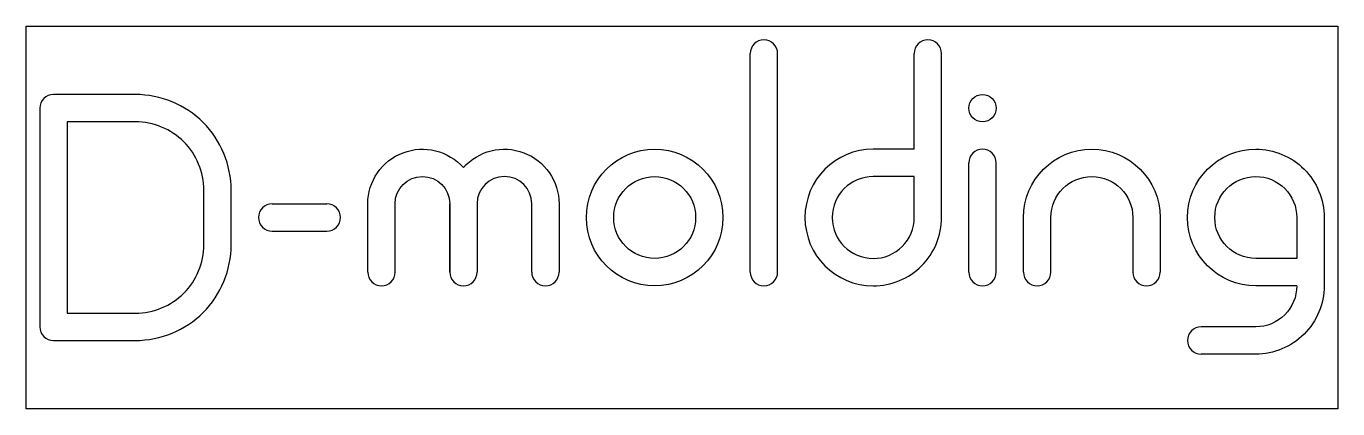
# Model space of a CAD drawing. Header units: inches. Extents: x -6 to 6, y -1.8 to 1.8.
import ezdxf

# ---------------------------------------------------------------- set-up
doc = ezdxf.new("R2010")
doc.units = ezdxf.units.IN
doc.header["$MEASUREMENT"] = 0
doc.layers.get('0').update_dxf_attribs({"lineweight": 25})

# ---------------------------------------------------------------- blocks, each defined once
blk = doc.blocks.new('D-molding block text')
for p, q in [((0.625, -0.5), (0.625, 1.5)), ((0.875, -0.5), (0.875, 1.5)), ((2.625, -0.5), (2.625, 0.5)), ((2.875, -0.5), (2.875, 0.5)), ((-3.75, 0.125), (-3.25, 0.125)), ((-3.75, -0.125), (-3.25, -0.125))]:
    blk.add_line(p, q)
at = {"flags": 128}
for points in [[(2.125, 0.625), (1.75, 0.625, 1), (1.75, -0.625, 0.414214), (2.375, 0), (2.375, 1.5)], [(-2.875, -0.5), (-2.875, 0.125, -0.69108), (-2, 0.456)], [(-2, 0.456, -0.69108), (-1.125, 0.125), (-1.125, -0.5)], [(3.125, -0.5), (3.125, 0, -1), (4.375, 0), (4.375, -0.5)], [(5.625, -0.625), (5.25, -0.625, -1), (5.25, 0.625, -0.414214), (5.875, 0), (5.875, -0.625, -0.414214), (5.25, -1.25), (4.75, -1.25)], [(-2.625, -0.5), (-2.625, 0.125, -1), (-2.125, 0.125), (-2.125, -0.5)], [(-1.375, -0.5), (-1.375, 0.125, 1), (-1.875, 0.125), (-1.875, -0.5)], [(2.125, 0.375), (1.75, 0.375, 1), (1.75, -0.375, 0.414214), (2.125, 0), (2.125, 0.375)], [(3.375, -0.5), (3.375, 0, -1), (4.125, 0), (4.125, -0.5)], [(5.625, -0.375), (5.25, -0.375, -1), (5.25, 0.375, -0.414214), (5.625, 0), (5.625, -0.375)], [(-2.125, -0.5), (-2.125, 0.125, -1)], [(5.625, -0.625, -0.414214), (5.25, -1), (4.75, -1)]]:
    blk.add_lwpolyline(points, format="xyb", dxfattribs=at)
for points in [[(2.125, 0.625), (2.125, 1.5)], [(-1.875, 0.125), (-1.875, -0.5)]]:
    blk.add_lwpolyline(points, dxfattribs=at)
for points in [[(-5, 1.125), (-5.75, 1.125, 0.414214), (-5.875, 1), (-5.875, -1, 0.414214), (-5.75, -1.125), (-5, -1.125, 0.414214), (-4.125, -0.25), (-4.125, 0.25, 0.414214)], [(-5, 0.875), (-5.625, 0.875), (-5.625, -0.875), (-5, -0.875, 0.414214), (-4.375, -0.25), (-4.375, 0.25, 0.414214)], [(-0.875, 0, -1), (0.375, 0, -1)], [(-0.625, 0, -1), (0.125, 0, -1)]]:
    blk.add_lwpolyline(points, format="xyb", close=True, dxfattribs=at)
blk.add_circle((2.75, 1), 0.125)
for centre, start, end in [((0.75, 1.5), 0, 180), ((2.25, 1.5), 0, 180), ((2.75, 0.5), 0, 180), ((-3.75, 0), 90, 270), ((-3.25, 0), 270, 90), ((-2.75, -0.5), 180, 0), ((-2, -0.5), 180, 0), ((-1.25, -0.5), 180, 0), ((0.75, -0.5), 180, 0), ((2.75, -0.5), 180, 0), ((3.25, -0.5), 180, 0), ((4.25, -0.5), 180, 0), ((4.75, -1.125), 90, 270)]:
    blk.add_arc(centre, 0.125, start, end)

msp = doc.modelspace()

# ---------------------------------------------------------------- linework, layer by layer
for p, q in [((-6, -1.75), (-6, 1.75)), ((-6, 1.75), (6, 1.75)), ((6, 1.75), (6, -1.75)), ((6, -1.75), (-6, -1.75))]:
    msp.add_line(p, q)

# ---------------------------------------------------------------- block references
msp.add_blockref('D-molding block text', (0, 0))

doc.saveas('drawing.dxf')
